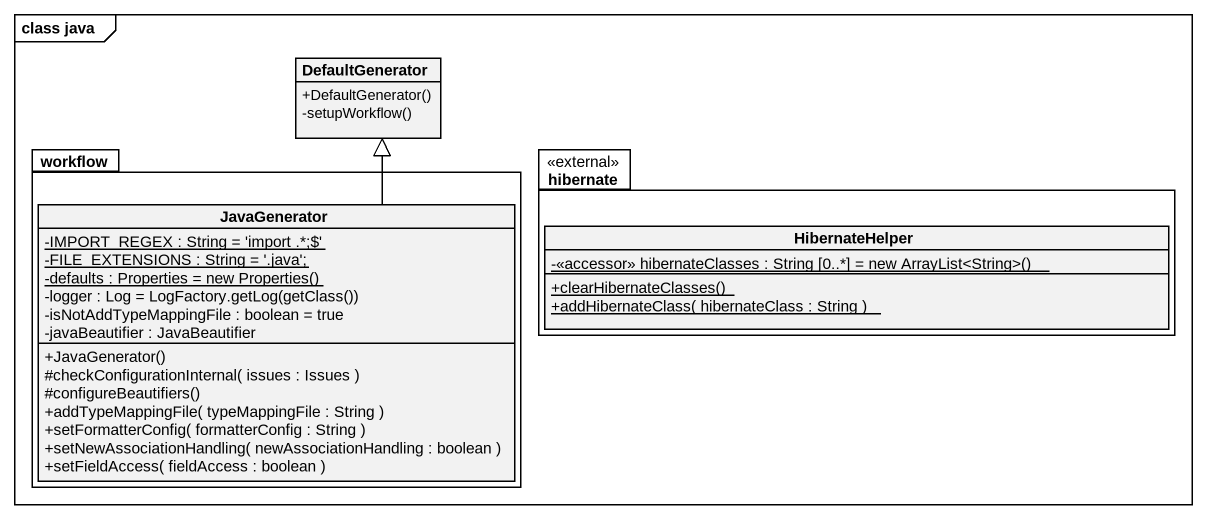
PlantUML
@startuml
mainframe class java
hide circle
hide empty members
skinparam classAttributeIconSize 0
class DefaultGenerator {
  +DefaultGenerator()
  -setupWorkflow()
}
package workflow {
  class JavaGenerator {
    {static} -IMPORT_REGEX : String = 'import .*;$'
    {static} -FILE_EXTENSIONS : String = '.java';
    {static} {field} -defaults : Properties = new Properties()
    {field} -logger : Log = LogFactory.getLog(getClass())
    -isNotAddTypeMappingFile : boolean = true
    -javaBeautifier : JavaBeautifier
    +JavaGenerator()
    #checkConfigurationInternal( issues : Issues )
    #configureBeautifiers()
    +addTypeMappingFile( typeMappingFile : String )
    +setFormatterConfig( formatterConfig : String )
    +setNewAssociationHandling( newAssociationHandling : boolean )
    +setFieldAccess( fieldAccess : boolean )
  }
}
package hibernate <<external>> {
  class HibernateHelper {
    {static} {field} -<<accessor>> hibernateClasses : String [0..*] = new ArrayList<String>()
    {static} +clearHibernateClasses()
    {static} +addHibernateClass( hibernateClass : String )
  }
}
JavaGenerator -up-|> DefaultGenerator
@enduml
